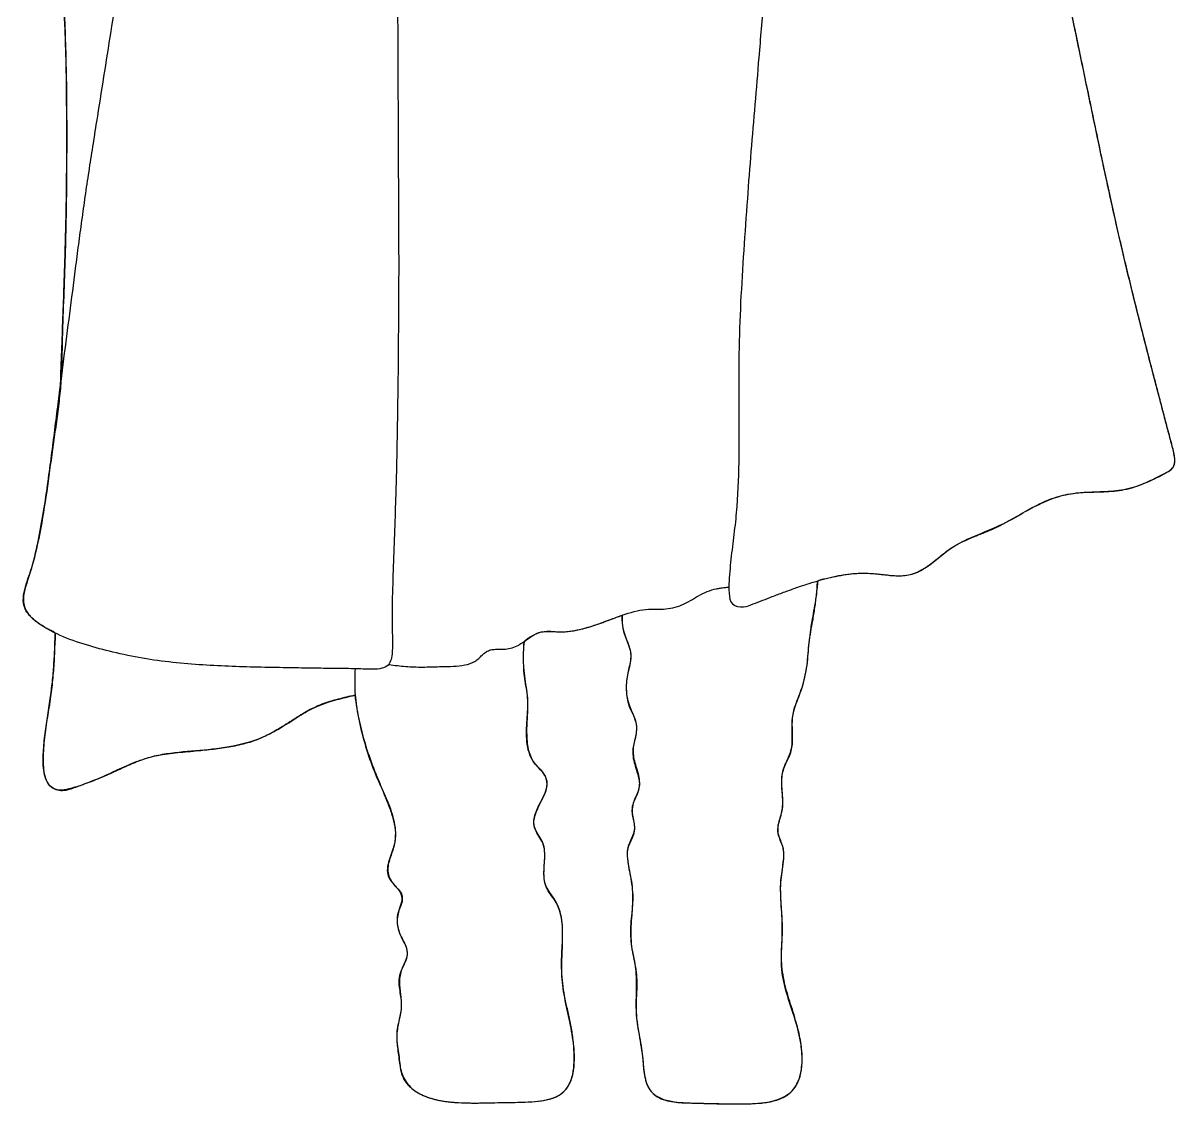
# Model space of a CAD drawing. Extents: x -26 to 147, y -1 to 230.
# Drawn here: x 63.5 to 146.8, y -0.6 to 77.6 of the extents above; entities that cross this region are included whole.
import ezdxf

# ---------------------------------------------------------------- set-up
doc = ezdxf.new("R2010")
doc.units = 0
doc.layers.get('0').update_dxf_attribs({"linetype": 'CONTINUOUS'})

msp = doc.modelspace()

# ---------------------------------------------------------------- linework, layer by layer
at = {"color": 6}
for points, knots in [([(66.163191, 51.198179), (66.191849, 51.992123), (66.249164, 53.57998), (66.334713, 55.961795), (66.415787, 58.17463), (66.48573, 60.218842), (66.538467, 62.094563), (66.582564, 64.047737), (66.612593, 66.078321), (66.627222, 68.186218), (66.624825, 70.218419), (66.614157, 72.174912), (66.592984, 74.055504), (66.547467, 75.869129), (66.480476, 77.61536), (66.410256, 79.29492), (66.321923, 81.430933), (66.220647, 84.023568), (66.09894, 87.072556), (65.983221, 89.991507), (65.872531, 92.780412), (65.766949, 95.439248), (65.683412, 97.538388), (65.622095, 99.077769), (65.584796, 100.057524), (65.537219, 101.654), (65.482841, 103.867254), (65.407087, 106.696881), (65.346543, 109.049121), (65.295598, 110.923821), (65.259408, 112.321127), (65.229119, 114.199579), (65.206132, 116.559114), (65.171216, 119.39946), (65.146281, 121.786313), (65.119553, 123.719513), (65.098039, 125.199137), (65.093152, 127.078106), (65.106223, 129.356195), (65.113122, 132.033522), (65.123222, 134.397562), (65.12516, 136.448367), (65.124725, 138.185943), (65.145871, 140.055817), (65.178687, 142.057882), (65.20708, 144.192434), (65.257704, 146.352175), (65.318924, 148.537128), (65.378249, 150.747642), (65.457755, 152.989245), (65.555126, 155.261825), (65.661494, 157.565862), (65.77475, 159.797378), (65.903852, 161.955823), (66.048873, 164.040834), (66.203364, 166.177359), (66.377086, 168.364738), (66.576256, 170.602269), (66.766999, 172.763268), (66.957187, 174.847015), (67.156126, 176.852666), (67.322569, 178.50442), (67.452564, 179.802741), (67.547234, 180.747399), (67.610343, 181.377182), (67.641896, 181.692058)], [0, 0, 0, 0, 2.383382, 4.766672, 7.150054, 9.026342, 10.902876, 12.779408, 14.887316, 16.995226, 19.103179, 20.983879, 22.86479, 24.745218, 26.426247, 28.107279, 29.788311, 32.839756, 35.891113, 38.942559, 41.603486, 44.264417, 46.925355, 47.905885, 48.886227, 49.866733, 52.697405, 55.527984, 58.358656, 59.756455, 61.15417, 62.551948, 65.392479, 68.233101, 71.073629, 72.553412, 74.033267, 75.512924, 78.19023, 80.867629, 83.544934, 85.282401, 87.020055, 88.757611, 90.892289, 93.027079, 95.161782, 97.373204, 99.584528, 101.795679, 104.10215, 106.408495, 108.715147, 110.80526, 112.895287, 114.985248, 117.231566, 119.477981, 121.724343, 123.739784, 125.755159, 127.770788, 128.720147, 129.669598, 130.618958, 130.618958, 130.618958, 130.618958]), ([(109.645304, 149.430759), (109.587701, 148.900204), (109.472845, 147.842327), (109.465236, 146.241522), (109.664149, 144.671195), (110.072424, 143.159869), (110.581551, 141.70203), (111.431345, 139.578279), (112.592323, 136.780348), (114.006534, 133.282983), (115.278149, 129.80369), (116.307871, 126.317537), (117.102753, 122.841989), (117.694298, 119.332932), (118.107485, 115.80402), (118.373037, 112.267478), (118.497205, 108.660724), (118.514271, 104.990799), (118.455692, 101.258789), (118.323138, 97.662952), (118.149419, 94.202549), (117.951792, 90.877776), (117.685319, 87.278534), (117.366731, 83.404538), (117.026314, 79.25298), (116.708697, 75.351171), (116.402328, 71.699924), (116.111109, 68.299029), (115.845735, 64.782107), (115.590325, 61.15077), (115.357699, 57.404041), (115.218774, 53.678549), (115.236932, 49.976802), (115.260071, 46.303272), (115.17525, 43.25234), (114.919994, 40.837276), (114.683192, 39.058088), (114.544541, 37.545802), (114.502899, 36.416866), (114.644228, 35.457048), (115.580801, 35.309368), (116.278111, 35.587179), (116.969808, 35.84334), (117.696386, 36.140369), (118.480063, 36.426655), (119.310771, 36.732488), (120.364754, 37.089661), (121.647668, 37.471659), (123.185048, 37.774326), (124.585438, 37.844358), (125.803472, 37.690352), (126.852282, 37.578696), (127.949068, 37.727674), (128.9314, 38.303065), (129.812021, 39.042804), (130.830078, 39.831333), (132.113007, 40.436345), (133.545378, 40.993967), (134.951745, 41.657545), (136.283295, 42.472141), (137.689328, 43.176743), (139.185512, 43.61199), (140.708945, 43.67921), (142.199828, 43.700442), (143.472985, 43.888476), (144.467192, 44.257084), (145.230468, 44.609511), (145.88063, 44.943207), (146.413529, 45.206033), (146.77145, 45.570197), (146.799841, 46.070081), (146.70895, 46.542384), (146.591707, 47.002907), (146.397567, 47.699087), (146.157112, 48.640385), (145.8453, 49.819997), (145.487478, 51.186764), (145.080851, 52.739658), (144.631938, 54.48055), (144.041518, 56.805857), (143.325549, 59.719648), (142.50373, 63.226336), (141.689412, 66.917429), (140.874486, 70.790691), (140.033578, 74.840535), (139.471338, 77.540139), (139.190223, 78.88992)], [0, 0, 0, 0, 1.600384, 3.191017, 4.790561, 6.332631, 7.878369, 9.421428, 13.1941, 16.966418, 20.738419, 24.30228, 27.863861, 31.42785, 34.972627, 38.519342, 42.064322, 45.796962, 49.528233, 53.260947, 56.591165, 59.922407, 63.252596, 67.418175, 71.583621, 75.749074, 79.162308, 82.575865, 85.989019, 89.742941, 93.496735, 97.250688, 100.924337, 104.600483, 108.272535, 110.074202, 111.876733, 113.677283, 114.565326, 115.387441, 116.20413, 116.935497, 117.675787, 118.407225, 119.29262, 120.177664, 121.063028, 122.631003, 124.189759, 125.755338, 126.80932, 127.86935, 128.916451, 130.062751, 131.223406, 132.376153, 133.910175, 135.452898, 136.993311, 138.565003, 140.133634, 141.700652, 143.194528, 144.689129, 146.180502, 147.02157, 147.861316, 148.702597, 149.21193, 149.647868, 150.153946, 150.626492, 151.10252, 151.575822, 152.795957, 154.016158, 155.236491, 157.034361, 158.831934, 160.629986, 164.231627, 167.833157, 171.434817, 175.570912, 179.707272, 183.843504, 183.843504, 183.843504, 183.843504]), ([(91.162737, 119.372922), (91.189995, 118.522321), (91.244513, 116.821047), (91.326234, 114.269182), (91.393653, 111.799197), (91.407289, 109.411602), (91.349329, 107.106975), (91.232888, 104.814156), (91.064917, 102.532991), (90.883758, 100.262469), (90.720922, 97.962095), (90.612826, 95.630337), (90.548413, 93.268884), (90.512672, 91.265014), (90.502444, 89.618806), (90.510483, 88.330804), (90.52248, 86.48536), (90.53083, 84.082437), (90.544473, 81.121972), (90.557798, 78.017228), (90.572197, 74.768274), (90.586936, 71.375229), (90.600299, 68.327184), (90.612362, 65.624107), (90.621795, 63.265931), (90.633288, 61.195406), (90.635168, 59.412503), (90.626145, 57.917261), (90.614115, 56.177247), (90.602716, 54.192453), (90.584149, 51.962946), (90.551844, 49.751408), (90.513889, 47.557769), (90.4744, 45.381948), (90.412011, 43.06545), (90.321503, 40.60852), (90.236486, 38.010259), (90.155363, 35.908391), (90.154801, 34.301278), (90.181397, 33.192026), (90.184538, 32.279896), (90.127306, 31.585808), (89.896284, 31.112526), (89.383179, 30.892807), (88.809868, 30.857629), (88.20514, 30.869711), (87.268132, 30.908889), (86.000052, 30.913417), (84.399345, 30.942863), (82.629313, 30.968196), (80.690264, 31.000107), (78.582602, 31.060021), (76.446591, 31.162123), (74.285532, 31.341138), (72.106195, 31.635453), (70.024385, 32.072228), (68.022452, 32.597225), (66.138414, 33.26005), (64.786953, 33.992401), (63.994048, 34.656468), (63.646061, 35.102125), (63.441349, 35.716177), (63.513785, 36.44772), (63.747742, 37.205132), (64.167791, 38.401526), (64.564547, 40.091297), (64.958762, 42.260905), (65.25996, 44.337463), (65.528332, 46.30784), (65.759976, 48.174272), (65.917588, 49.41822), (65.996388, 50.040152)], [0, 0, 0, 0, 2.553112, 5.106437, 7.65955, 9.965645, 12.268416, 14.574629, 16.852272, 19.130151, 21.407943, 23.770269, 26.132237, 28.494762, 29.782714, 31.070844, 32.358801, 35.319174, 38.279641, 41.240292, 44.633492, 48.026599, 51.419521, 53.777716, 56.135911, 58.494106, 59.989384, 61.484587, 62.979897, 65.209554, 67.439069, 69.66862, 71.844844, 74.020981, 76.197126, 78.796749, 81.396653, 83.996367, 85.106114, 86.217125, 87.325571, 87.840476, 88.303582, 88.817891, 89.417195, 90.029267, 90.630181, 92.231256, 93.832331, 95.433407, 97.541811, 99.650243, 101.758739, 103.956403, 106.153911, 108.351075, 110.333892, 112.358614, 114.3363, 114.897163, 115.453053, 116.010474, 116.793504, 117.608053, 118.391766, 120.594851, 122.803589, 125.008029, 126.888469, 128.769443, 130.650163, 130.650163, 130.650163, 130.650163]), ([(65.996388, 50.040152), (66.137051, 51.128813), (66.418373, 53.306105), (66.840479, 56.571949), (67.196289, 59.327942), (67.487236, 61.573777), (67.718867, 63.308976), (67.964746, 65.067714), (68.230324, 66.849148), (68.510727, 68.653836), (68.873695, 70.940997), (69.313638, 73.711655), (69.829934, 76.965734), (70.274032, 79.761438), (70.644535, 82.09887), (70.937261, 83.978767), (71.231325, 85.915596), (71.513758, 87.911343), (71.767225, 89.968055), (71.976225, 92.128054), (72.16147, 94.388039), (72.370884, 96.744239), (72.535091, 98.312575), (72.617202, 99.09681)], [0, 0, 0, 0, 3.293132, 6.586173, 9.879029, 11.629732, 13.379974, 15.130783, 16.957203, 18.783275, 20.609793, 23.90455, 27.199384, 30.494141, 32.396819, 34.299224, 36.201789, 38.273854, 40.345961, 42.418001, 44.783571, 47.148699, 49.514231, 49.514231, 49.514231, 49.514231]), ([(89.932985, 31.205214), (90.336317, 31.150554), (91.143445, 31.041172), (92.366196, 31.013409), (93.447354, 31.051109), (94.397161, 31.064742), (95.204686, 31.116717), (95.859489, 31.264341), (96.293743, 31.52157), (96.551246, 31.760501), (96.800561, 32.016458), (97.102555, 32.224089), (97.466917, 32.308627), (97.88268, 32.312289), (98.34552, 32.313427), (98.853548, 32.394065), (99.402995, 32.639418), (99.948894, 33.048288), (100.582918, 33.483254), (101.226892, 33.639534), (101.75545, 33.604026), (102.164377, 33.571529), (102.577188, 33.563095), (102.989877, 33.601826), (103.400529, 33.665254), (104.065189, 33.808781), (104.968321, 34.090199), (106.098791, 34.516226), (107.128357, 34.900641), (108.072652, 35.140741), (108.9307, 35.243251), (109.952328, 35.172337), (111.164398, 35.437288), (112.310116, 36.206558), (113.259352, 36.636668), (113.917894, 36.736403), (114.221341, 36.774141), (114.423888, 36.797628), (114.525116, 36.809366)], [0, 0, 0, 0, 1.220229, 2.441856, 3.662491, 4.466721, 5.289822, 6.093272, 6.446063, 6.790656, 7.14332, 7.519736, 7.869882, 8.246361, 8.766175, 9.25814, 9.776814, 10.551937, 11.30261, 12.068358, 12.478608, 12.888825, 13.299711, 13.715124, 14.130493, 14.5458, 15.753959, 16.962919, 18.171472, 19.047512, 19.880982, 20.749869, 22.114765, 23.494297, 24.877366, 25.183345, 25.48932, 25.795016, 25.795016, 25.795016, 25.795016]), ([(106.803404, 34.770204), (106.798281, 34.635525), (106.788081, 34.367346), (106.821692, 33.964821), (106.922406, 33.498954), (107.127212, 32.987284), (107.35549, 32.409628), (107.463519, 31.793477), (107.367977, 31.184024), (107.212372, 30.598603), (107.104587, 30.018755), (107.091017, 29.44982), (107.127873, 28.903929), (107.228858, 28.36751), (107.44054, 27.87031), (107.687399, 27.399551), (107.850776, 26.886612), (107.836188, 26.352178), (107.737165, 25.834583), (107.54332, 25.144066), (107.639672, 24.212161), (108.040994, 23.212593), (108.079176, 22.252455), (107.763899, 21.578032), (107.53683, 21.044103), (107.492778, 20.472557), (107.622875, 19.944865), (107.711626, 19.426314), (107.649637, 18.905854), (107.433346, 18.456685), (107.222257, 18.016352), (107.134647, 17.447301), (107.223436, 16.793747), (107.362955, 16.074352), (107.566271, 15.053652), (107.557063, 13.701492), (107.388096, 12.066374), (107.459776, 10.708596), (107.698105, 9.692141), (107.82627, 8.958911), (107.874288, 8.147178), (107.827922, 7.264728), (107.79496, 6.314268), (107.855722, 5.371567), (108.020786, 4.451742), (108.181275, 3.540199), (108.294582, 2.712623), (108.346808, 1.967656), (108.439664, 1.319902), (108.662603, 0.509969), (109.466018, -0.251058), (110.68118, -0.468745), (111.851247, -0.50068), (112.976864, -0.531866), (114.061351, -0.555641), (115.073957, -0.567042), (116.015036, -0.56356), (116.882327, -0.508467), (117.687144, -0.375494), (118.404195, -0.137867), (119.00247, 0.23726), (119.521441, 0.887234), (119.806761, 1.816114), (119.842292, 2.892386), (119.692873, 4.202788), (119.279458, 5.706581), (118.681917, 7.394943), (118.333741, 8.900441), (118.316303, 10.174021), (118.370885, 11.183233), (118.409431, 12.197065), (118.353361, 13.212396), (118.281908, 14.227272), (118.248149, 15.163123), (118.337069, 16.011221), (118.451421, 16.767644), (118.532512, 17.449174), (118.434866, 18.041106), (118.238674, 18.508313), (118.051009, 19.015094), (118.070351, 19.602596), (118.25336, 20.177879), (118.428211, 20.77752), (118.439263, 21.418417), (118.374431, 22.065045), (118.329946, 22.665977), (118.372706, 23.213164), (118.482196, 23.700806), (118.694243, 24.190517), (118.935026, 24.696014), (119.090986, 25.274665), (119.121548, 25.863597), (119.0892, 26.451539), (119.085102, 27.032725), (119.146621, 27.638296), (119.329023, 28.247712), (119.575473, 28.858642), (119.829745, 29.540046), (120.029589, 30.308505), (120.191163, 31.154362), (120.256282, 31.991496), (120.318361, 32.80226), (120.444583, 33.584945), (120.600827, 34.421624), (120.747315, 35.326302), (120.8694, 36.294126), (120.938939, 36.940661), (120.973706, 37.263903)], [0, 0, 0, 0, 0.404065, 0.804594, 1.208285, 1.828987, 2.453863, 3.072112, 3.676231, 4.285588, 4.893216, 5.43902, 5.987881, 6.533716, 7.066686, 7.600773, 8.130976, 8.658614, 9.183706, 9.712462, 10.800745, 11.899441, 12.960104, 13.542846, 14.116371, 14.694347, 15.220588, 15.741973, 16.26657, 16.758686, 17.23039, 17.726021, 18.458354, 19.195107, 19.928624, 21.574694, 23.21916, 24.867393, 25.615895, 26.349703, 27.097748, 28.049269, 28.999129, 29.949888, 30.875928, 31.800688, 32.727067, 33.380243, 34.039292, 34.691715, 35.868807, 37.104094, 38.309006, 39.393763, 40.479026, 41.56401, 42.431611, 43.301763, 44.168781, 44.8717, 45.55596, 46.256079, 47.319964, 48.403972, 49.4713, 51.265569, 53.06488, 54.852399, 55.86296, 56.874672, 57.885987, 58.903968, 59.922451, 60.940202, 61.707056, 62.475007, 63.24008, 63.751367, 64.252048, 64.76025, 65.35769, 65.968949, 66.571872, 67.221738, 67.873789, 68.524672, 69.024909, 69.515307, 70.01591, 70.621831, 71.19395, 71.799722, 72.382101, 72.9608, 73.542171, 74.200408, 74.860305, 75.519538, 76.380236, 77.23906, 78.099177, 78.897084, 79.677708, 80.475606, 81.450932, 82.4264, 83.401718, 83.401718, 83.401718, 83.401718]), ([(87.459718, 28.986322), (87.056967, 28.894534), (86.255467, 28.711869), (85.069531, 28.357959), (83.943847, 27.82178), (82.897064, 27.135042), (81.834446, 26.46279), (80.371045, 25.697058), (78.371716, 25.189643), (75.955084, 24.949241), (73.93427, 24.805032), (72.368631, 24.441219), (71.259793, 24.000275), (70.175907, 23.494448), (69.071087, 22.997709), (67.934228, 22.559276), (66.944829, 22.230892), (66.107064, 22.070605), (65.431681, 22.305687), (65.086453, 22.906621), (64.939129, 23.561896), (64.897764, 24.222347), (64.933682, 25.109905), (65.047854, 26.221972), (65.248198, 27.553377), (65.453619, 28.845736), (65.606062, 30.106577), (65.706287, 31.334435), (65.752401, 32.260761), (65.772062, 32.883416), (65.78078, 33.201892), (65.786906, 33.414243), (65.78997, 33.520435)], [0, 0, 0, 0, 1.239346, 2.46637, 3.704521, 4.9631, 6.219185, 7.477638, 9.901756, 12.338725, 14.768862, 15.966146, 17.143428, 18.340899, 19.5553, 20.777194, 21.99134, 22.691788, 23.295442, 23.995271, 24.651951, 25.313728, 25.971042, 27.316267, 28.664457, 30.010173, 31.241754, 32.473439, 33.705254, 34.023718, 34.34233, 34.661038, 34.661038, 34.661038, 34.661038]), ([(87.47765, 30.902468), (87.457259, 30.34182), (87.416699, 29.226599), (87.672367, 27.563783), (88.062321, 25.874833), (88.622917, 24.167742), (89.32308, 22.455726), (89.910855, 21.045859), (90.292128, 19.903053), (90.430925, 19.028035), (90.332207, 18.099394), (89.996448, 17.226841), (89.745831, 16.257061), (90.069236, 15.508696), (90.464402, 15.111064), (90.698969, 14.848515), (90.87766, 14.555519), (90.914514, 14.231045), (90.844631, 13.93321), (90.712842, 13.589457), (90.57713, 13.183911), (90.506527, 12.69416), (90.554002, 12.200589), (90.714739, 11.729697), (90.930567, 11.285162), (91.180867, 10.826278), (91.289642, 10.269231), (91.105601, 9.706804), (90.786751, 9.090001), (90.632327, 8.266141), (90.777725, 7.345366), (90.857994, 6.534471), (90.747435, 5.841474), (90.611932, 5.281761), (90.48958, 4.694441), (90.481398, 4.071612), (90.564457, 3.435779), (90.667872, 2.816749), (90.725397, 2.207765), (90.821519, 1.616394), (91.031187, 1.143071), (91.298637, 0.813644), (91.54209, 0.582854), (92.012808, 0.228366), (92.784163, -0.140534), (93.860135, -0.382874), (94.8797, -0.474224), (95.824247, -0.502571), (96.692375, -0.49612), (97.594816, -0.472455), (98.532962, -0.460423), (99.50578, -0.44386), (100.439883, -0.396457), (101.331768, -0.29324), (102.162887, -0.042689), (102.85634, 0.525148), (103.210418, 1.353887), (103.334517, 2.236224), (103.340912, 3.435343), (103.136394, 4.924466), (102.717889, 6.676342), (102.405638, 8.39687), (102.443844, 10.088797), (102.520842, 11.701894), (102.450509, 13.000476), (102.119363, 13.876952), (101.787134, 14.368162), (101.44763, 14.824488), (101.214311, 15.328073), (101.140487, 15.854574), (101.146918, 16.403553), (101.194448, 16.980965), (101.217962, 17.580084), (101.153157, 18.172035), (100.885602, 18.685478), (100.565964, 19.135617), (100.325746, 19.825281), (100.595998, 20.712721), (101.101403, 21.582731), (101.462837, 22.447084), (101.265031, 23.200297), (100.851189, 23.646383), (100.442305, 24.064095), (100.166411, 24.563213), (100.014425, 25.086833), (99.920094, 25.755919), (99.905026, 26.565011), (99.954638, 27.502047), (100.001159, 28.363695), (99.93374, 29.147144), (99.805852, 29.842513), (99.701875, 30.566577), (99.666599, 31.321555), (99.664723, 32.100472), (99.696386, 32.618826), (99.712207, 32.877828)], [0, 0, 0, 0, 1.679459, 3.340726, 5.025691, 6.878522, 8.722317, 10.57408, 11.460274, 12.331058, 13.211996, 14.218865, 15.149533, 16.125515, 16.475512, 16.834489, 17.182254, 17.484349, 17.786464, 18.09156, 18.58977, 19.066084, 19.564926, 20.061292, 20.550519, 21.046294, 21.629975, 22.187403, 22.780787, 23.71958, 24.629417, 25.56999, 26.146195, 26.723386, 27.300055, 27.940916, 28.579955, 29.22232, 29.822927, 30.415399, 31.013414, 31.347956, 31.682988, 32.017509, 33.113029, 34.212993, 35.311309, 36.179558, 37.047357, 37.915339, 38.887813, 39.861974, 40.83421, 41.692393, 42.553459, 43.40445, 44.283768, 45.186081, 46.067974, 47.873735, 49.675812, 51.477523, 53.09624, 54.731711, 56.341233, 56.938564, 57.517104, 58.113173, 58.644977, 59.160409, 59.692928, 60.290868, 60.897131, 61.494337, 62.048898, 62.608921, 63.155455, 64.171851, 65.224511, 66.247047, 66.84049, 67.443599, 68.048654, 68.592409, 69.13225, 69.676519, 70.615367, 71.553962, 72.492945, 73.199836, 73.906452, 74.613979, 75.392193, 76.171501, 76.949761, 76.949761, 76.949761, 76.949761])]:
    msp.add_open_spline(points, degree=3, knots=knots, dxfattribs=at)
at = {"color": 5}
for points, knots in [([(106.801319, 34.770204), (106.792191, 34.688334), (106.765342, 34.447534), (106.82274, 34.101261), (106.868961, 33.649089), (107.042026, 33.19322), (107.250921, 32.671719), (107.421143, 32.145796), (107.432391, 31.607326), (107.324628, 31.100802), (107.190364, 30.586814), (107.10822, 30.043502), (107.090106, 29.4814), (107.12373, 28.817302), (107.359672, 28.084844), (107.731142, 27.316441), (107.872635, 26.588996), (107.771759, 26.009218), (107.663721, 25.570389), (107.556275, 25.087532), (107.565358, 24.547597), (107.699425, 23.986985), (107.860206, 23.484184), (107.996756, 23.026967), (108.066837, 22.599858), (108.008163, 22.134958), (107.805024, 21.677253), (107.582649, 21.198816), (107.476047, 20.700677), (107.547379, 20.232458), (107.645443, 19.804678), (107.715093, 19.341458), (107.604512, 18.859993), (107.364931, 18.418698), (107.182197, 17.974947), (107.148334, 17.519577), (107.185487, 17.096837), (107.276104, 16.561124), (107.397856, 15.91288), (107.523986, 15.144351), (107.583921, 14.371046), (107.536736, 13.601515), (107.45055, 12.842018), (107.391768, 12.092045), (107.415343, 11.356075), (107.49551, 10.637791), (107.718065, 9.684317), (107.861642, 8.449746), (107.781789, 6.958091), (107.806115, 5.686063), (107.983278, 4.655223), (108.135735, 3.850329), (108.255234, 3.089701), (108.310464, 2.372373), (108.377028, 1.706685), (108.509281, 0.967596), (108.899882, 0.216888), (109.69686, -0.25125), (110.552302, -0.423927), (111.418236, -0.494174), (112.264359, -0.515731), (113.136429, -0.523608), (114.033563, -0.549651), (114.956721, -0.569445), (115.903457, -0.56043), (116.880488, -0.518318), (117.87041, -0.360274), (118.688538, -0.017653), (119.22685, 0.487172), (119.532693, 1.007689), (119.787609, 1.805833), (119.86278, 2.895594), (119.690087, 4.203879), (119.333512, 5.583051), (118.863086, 7.019186), (118.419091, 8.577154), (118.297454, 9.947441), (118.361338, 11.069628), (118.392206, 11.943046), (118.380116, 12.834711), (118.308766, 13.741416), (118.258271, 14.666298), (118.264925, 15.503845), (118.363697, 16.243189), (118.461782, 16.888918), (118.519895, 17.468528), (118.454734, 17.969092), (118.311596, 18.372592), (118.121036, 18.807005), (118.042506, 19.336239), (118.16941, 19.899505), (118.3374, 20.423541), (118.422733, 20.951718), (118.422777, 21.46305), (118.380518, 21.965874), (118.340333, 22.466379), (118.342312, 22.962532), (118.401729, 23.474973), (118.588439, 23.975835), (118.846148, 24.457214), (119.105817, 25.093047), (119.15364, 25.925481), (119.086846, 26.876159), (119.152255, 27.74506), (119.405792, 28.465937), (119.652325, 29.079469), (119.883613, 29.737123), (120.054659, 30.446798), (120.192834, 31.19813), (120.270345, 32.230263), (120.404158, 33.530242), (120.66849, 35.087638), (120.891891, 36.188636), (120.913718, 36.870452), (120.917417, 37.07212), (120.955371, 37.291947), (121.169342, 37.349992), (121.359476, 37.389604), (121.636811, 37.438286), (121.958199, 37.529713), (122.358376, 37.61366), (122.868472, 37.710469), (123.494235, 37.788037), (124.234686, 37.818414), (125.067707, 37.791415), (125.983941, 37.672143), (126.99649, 37.584705), (128.081707, 37.778922), (129.072914, 38.405456), (130.003409, 39.194821), (130.892015, 39.847791), (131.768741, 40.250749), (132.540285, 40.557278), (133.307297, 40.858351), (134.045857, 41.205016), (134.760291, 41.583165), (135.667238, 42.098872), (136.775228, 42.723273), (138.157289, 43.335439), (139.653237, 43.65784), (141.185883, 43.692576), (142.729685, 43.763438), (143.995759, 44.058502), (144.956164, 44.462495), (145.666116, 44.805806), (146.266546, 45.099468), (146.707836, 45.45537), (146.80502, 45.899733), (146.734621, 46.398635), (146.604012, 46.977065), (146.428766, 47.617199), (146.194244, 48.469727), (145.91902, 49.538683), (145.581486, 50.819206), (145.203844, 52.257079), (144.789261, 53.853111), (144.344006, 55.60897), (143.909037, 57.332787), (143.488854, 59.02583), (143.089246, 60.689245), (142.708841, 62.319717), (142.346132, 63.916892), (141.999907, 65.480405), (141.622999, 67.252431), (141.210629, 69.231719), (140.752812, 71.416342), (140.31026, 73.526235), (139.887009, 75.562258), (139.479546, 77.52368), (139.09044, 79.370875), (138.709794, 81.101926), (138.338301, 82.716524), (137.944582, 84.38784), (137.531222, 86.116393), (137.093252, 87.901088), (136.628281, 89.731184), (136.136629, 91.606343), (135.618955, 93.526795), (135.105741, 95.38914), (134.583323, 97.189539), (134.043972, 98.925148), (133.585404, 100.333082), (133.219357, 101.416988), (132.953634, 102.179453), (132.735663, 102.780767), (132.573134, 103.22422), (132.466002, 103.508378), (132.381303, 103.76227), (132.295732, 103.943341), (132.249218, 104.101847), (132.382155, 104.268233), (132.578474, 104.432632), (132.847419, 104.605538), (133.030702, 104.714454), (133.120274, 104.767683)], [0, 0, 0, 0, 0.246342, 0.724558, 1.043927, 1.607691, 2.172896, 2.736139, 3.252825, 3.766261, 4.285388, 4.847007, 5.4096, 5.971449, 6.832866, 7.690707, 8.53921, 8.992169, 9.444817, 9.897626, 10.471452, 11.04515, 11.621319, 12.055487, 12.47674, 12.909853, 13.438484, 13.970075, 14.495328, 14.934564, 15.376411, 15.817652, 16.325062, 16.821184, 17.326323, 17.748301, 18.175921, 18.598084, 19.377524, 20.154954, 20.933915, 21.698112, 22.463232, 23.228208, 23.951863, 24.669172, 25.392105, 26.887653, 28.375816, 29.870758, 30.690156, 31.509761, 32.329488, 32.997716, 33.667696, 34.33523, 35.2496, 36.095717, 37.007756, 37.85303, 38.700543, 39.546327, 40.469373, 41.39303, 42.316126, 43.309728, 44.324003, 45.315025, 45.913161, 46.506237, 47.105841, 48.41348, 49.740903, 51.052287, 52.680655, 54.276916, 55.900962, 56.775334, 57.648342, 58.522529, 59.448708, 60.376045, 61.301697, 61.955458, 62.610878, 63.263817, 63.693836, 64.112494, 64.54355, 65.116835, 65.677745, 66.257899, 66.770093, 67.27411, 67.787929, 68.283988, 68.779611, 69.275189, 69.822544, 70.369542, 70.915933, 71.867236, 72.82825, 73.787645, 74.448499, 75.111109, 75.77343, 76.536996, 77.298882, 78.062229, 79.639878, 81.218045, 82.799633, 83.00727, 83.249125, 83.427622, 83.603581, 83.845797, 84.032999, 84.441437, 84.849942, 85.25835, 85.999227, 86.738846, 87.479795, 88.496057, 89.510877, 90.51988, 91.737401, 92.969661, 94.194355, 95.024221, 95.855868, 96.686308, 97.495175, 98.301914, 99.110782, 100.624993, 102.117535, 103.627141, 105.177939, 106.710727, 108.258283, 109.042245, 109.834948, 110.618394, 111.065399, 111.462996, 111.912207, 112.575026, 113.240441, 113.903282, 115.22758, 116.551788, 117.876087, 119.687487, 121.498766, 123.31037, 125.021035, 126.731946, 128.442547, 130.043782, 131.645454, 133.246666, 135.478743, 137.710821, 139.942898, 141.946164, 143.949467, 145.9528, 147.609323, 149.266604, 150.923099, 152.760513, 154.598458, 156.435997, 158.42517, 160.414027, 162.402971, 164.220398, 166.037724, 167.855173, 168.66242, 169.469886, 170.277285, 170.581651, 170.886017, 171.190383, 171.377402, 171.499282, 171.652035, 171.961413, 172.289018, 172.60215, 172.60215, 172.60215, 172.60215]), ([(65.808735, 94.37004), (65.866922, 92.904817), (65.983294, 89.974372), (66.158206, 85.578719), (66.305036, 81.846744), (66.4301, 78.778879), (66.521149, 76.374531), (66.592473, 73.706596), (66.622592, 70.775139), (66.616674, 67.580733), (66.590685, 64.477924), (66.528643, 61.466691), (66.433245, 58.547949), (66.330633, 56.106609), (66.284266, 54.139168), (66.258275, 52.648591), (66.172557, 51.161347), (66.001561, 49.684231), (65.79838, 48.212988), (65.509953, 46.225579), (65.188452, 43.713543), (64.70197, 40.699812), (64.178185, 38.407001), (63.640175, 36.864461), (63.420657, 35.960716), (63.57945, 35.199046), (63.909288, 34.760933), (64.168515, 34.504491), (64.440458, 34.290299), (64.709735, 34.104193), (64.974098, 33.944594), (65.199515, 33.81149), (65.398167, 33.722148), (65.553197, 33.657011), (65.70835, 33.574218), (65.804084, 33.410156), (65.789628, 33.212375), (65.741682, 32.623016), (65.730951, 31.628021), (65.617595, 30.25351), (65.456035, 28.842371), (65.217384, 27.399832), (64.994096, 25.914194), (64.900142, 24.705374), (64.913645, 23.779697), (65.015184, 23.156059), (65.260079, 22.451133), (66.09178, 21.975793), (67.052788, 22.250807), (68.103519, 22.646292), (69.299868, 23.128583), (70.604814, 23.744256), (71.938684, 24.331058), (73.366156, 24.701642), (74.83778, 24.867002), (76.238346, 24.982719), (77.560582, 25.125775), (78.80119, 25.318073), (80.07414, 25.631141), (81.324587, 26.174729), (82.538983, 26.893978), (83.687402, 27.66624), (84.896575, 28.286016), (86.16565, 28.686205), (87.02535, 28.885223), (87.458467, 28.985488)], [0, 0, 0, 0, 4.399134, 8.798264, 13.197397, 15.603714, 18.009512, 20.415556, 23.610127, 26.803935, 29.998718, 32.918743, 35.83929, 38.759511, 40.248954, 41.743145, 43.231804, 44.715753, 46.202648, 47.687499, 50.7405, 53.79848, 56.848993, 57.769885, 58.705858, 59.611448, 59.974927, 60.339395, 60.703075, 61.011953, 61.320813, 61.629485, 61.796411, 61.973089, 62.136169, 62.3146, 62.504146, 62.717862, 64.097894, 65.477263, 66.857068, 68.356821, 69.863498, 71.362558, 71.990412, 72.632618, 73.260544, 74.167899, 75.164225, 76.126802, 77.572753, 79.017645, 80.46066, 81.935845, 83.420135, 84.897989, 86.152933, 87.408846, 88.662861, 90.073932, 91.480241, 92.892654, 94.225043, 95.538768, 96.872616, 96.872616, 96.872616, 96.872616]), ([(87.458467, 28.985488), (87.548553, 28.362861), (87.729229, 27.11412), (88.223787, 25.28757), (88.79186, 23.591854), (89.501552, 22.056078), (90.141958, 20.610018), (90.415676, 19.435738), (90.393479, 18.661602), (90.335897, 18.288703), (90.224514, 17.849902), (90.034459, 17.349542), (89.843735, 16.772258), (89.773781, 16.188139), (89.964428, 15.675086), (90.282667, 15.28883), (90.668382, 14.905194), (90.941507, 14.341843), (90.750659, 13.708466), (90.541263, 13.16858), (90.496959, 12.609787), (90.577401, 12.118029), (90.739432, 11.623466), (90.993601, 11.152229), (91.248832, 10.653248), (91.265128, 10.068019), (91.031084, 9.538003), (90.780351, 9.014754), (90.61943, 8.453976), (90.654723, 7.881897), (90.755762, 7.334048), (90.836978, 6.797076), (90.812411, 6.273329), (90.726169, 5.775921), (90.602129, 5.255917), (90.507642, 4.701994), (90.484528, 4.109317), (90.571523, 3.339047), (90.67765, 2.406758), (90.908958, 1.293272), (91.650967, 0.398595), (92.682683, -0.105923), (93.790618, -0.376823), (94.870957, -0.476458), (95.897667, -0.50576), (96.87024, -0.495044), (97.842161, -0.467166), (98.815375, -0.457442), (99.788147, -0.439065), (100.714626, -0.377248), (101.580524, -0.235187), (102.366078, 0.07647), (103.030138, 0.783799), (103.330062, 1.836177), (103.367494, 3.012358), (103.260702, 4.11872), (103.098709, 5.135961), (102.893723, 6.077336), (102.675062, 6.997432), (102.511138, 7.911103), (102.431297, 8.818335), (102.405495, 9.941774), (102.49808, 11.291513), (102.507104, 12.862812), (102.059935, 14.067447), (101.506793, 14.771003), (101.230642, 15.290164), (101.119525, 15.895619), (101.157912, 16.539837), (101.20253, 17.205112), (101.211841, 17.849638), (101.015487, 18.432959), (100.702075, 18.910346), (100.444302, 19.379006), (100.395324, 19.877071), (100.501658, 20.314052), (100.687041, 20.795254), (100.953729, 21.321366), (101.235355, 21.911293), (101.431981, 22.548112), (101.262074, 23.208178), (100.813213, 23.678139), (100.166325, 24.366117), (99.820191, 25.648117), (99.919185, 27.194845), (100.019813, 28.517894), (99.879297, 29.569295), (99.743367, 30.372212), (99.674084, 31.047692), (99.667368, 31.588448), (99.666922, 31.990864), (99.682495, 32.327299), (99.684698, 32.590291), (99.698996, 32.783734), (99.799072, 32.957968), (99.966454, 33.085068), (100.151417, 33.200746), (100.428608, 33.370006), (100.811932, 33.550329), (101.338483, 33.619814), (101.936841, 33.581444), (102.617785, 33.562278), (103.368803, 33.655233), (104.16849, 33.838564), (105.01416, 34.10999), (105.907053, 34.441676), (106.503271, 34.660709), (106.801319, 34.770204)], [0, 0, 0, 0, 1.885658, 3.781875, 5.66773, 7.243568, 8.851982, 10.417383, 10.794666, 11.169565, 11.547009, 12.150842, 12.772411, 13.375346, 13.869485, 14.366181, 14.863729, 15.515406, 16.104653, 16.768819, 17.264019, 17.760156, 18.256514, 18.816545, 19.368018, 19.919146, 20.501662, 21.084748, 21.667232, 22.224652, 22.784095, 23.342629, 23.847577, 24.348866, 24.855547, 25.451324, 26.031822, 26.627924, 27.771987, 28.860289, 29.979535, 31.11251, 32.251512, 33.387773, 34.360227, 35.332589, 36.305081, 37.277212, 38.25224, 39.224005, 40.059694, 40.881126, 41.710008, 42.870198, 44.070722, 45.234365, 46.19801, 47.160037, 48.123631, 49.035341, 49.941661, 50.853284, 52.402588, 54.004492, 55.534371, 56.128297, 56.687906, 57.279146, 57.947591, 58.617661, 59.285356, 59.863027, 60.428883, 61.001745, 61.444014, 61.89291, 62.338693, 62.990521, 63.658504, 64.30831, 64.942051, 65.587341, 66.235098, 67.761117, 69.357392, 70.903557, 71.717791, 72.53139, 73.34826, 73.750663, 74.153264, 74.555764, 74.759431, 74.944889, 75.129398, 75.340958, 75.568451, 75.785097, 76.315703, 76.824353, 77.358064, 78.114087, 78.863908, 79.620754, 80.572868, 81.525822, 82.478387, 82.478387, 82.478387, 82.478387])]:
    msp.add_open_spline(points, degree=3, knots=knots, dxfattribs=at)

doc.saveas('drawing.dxf')
